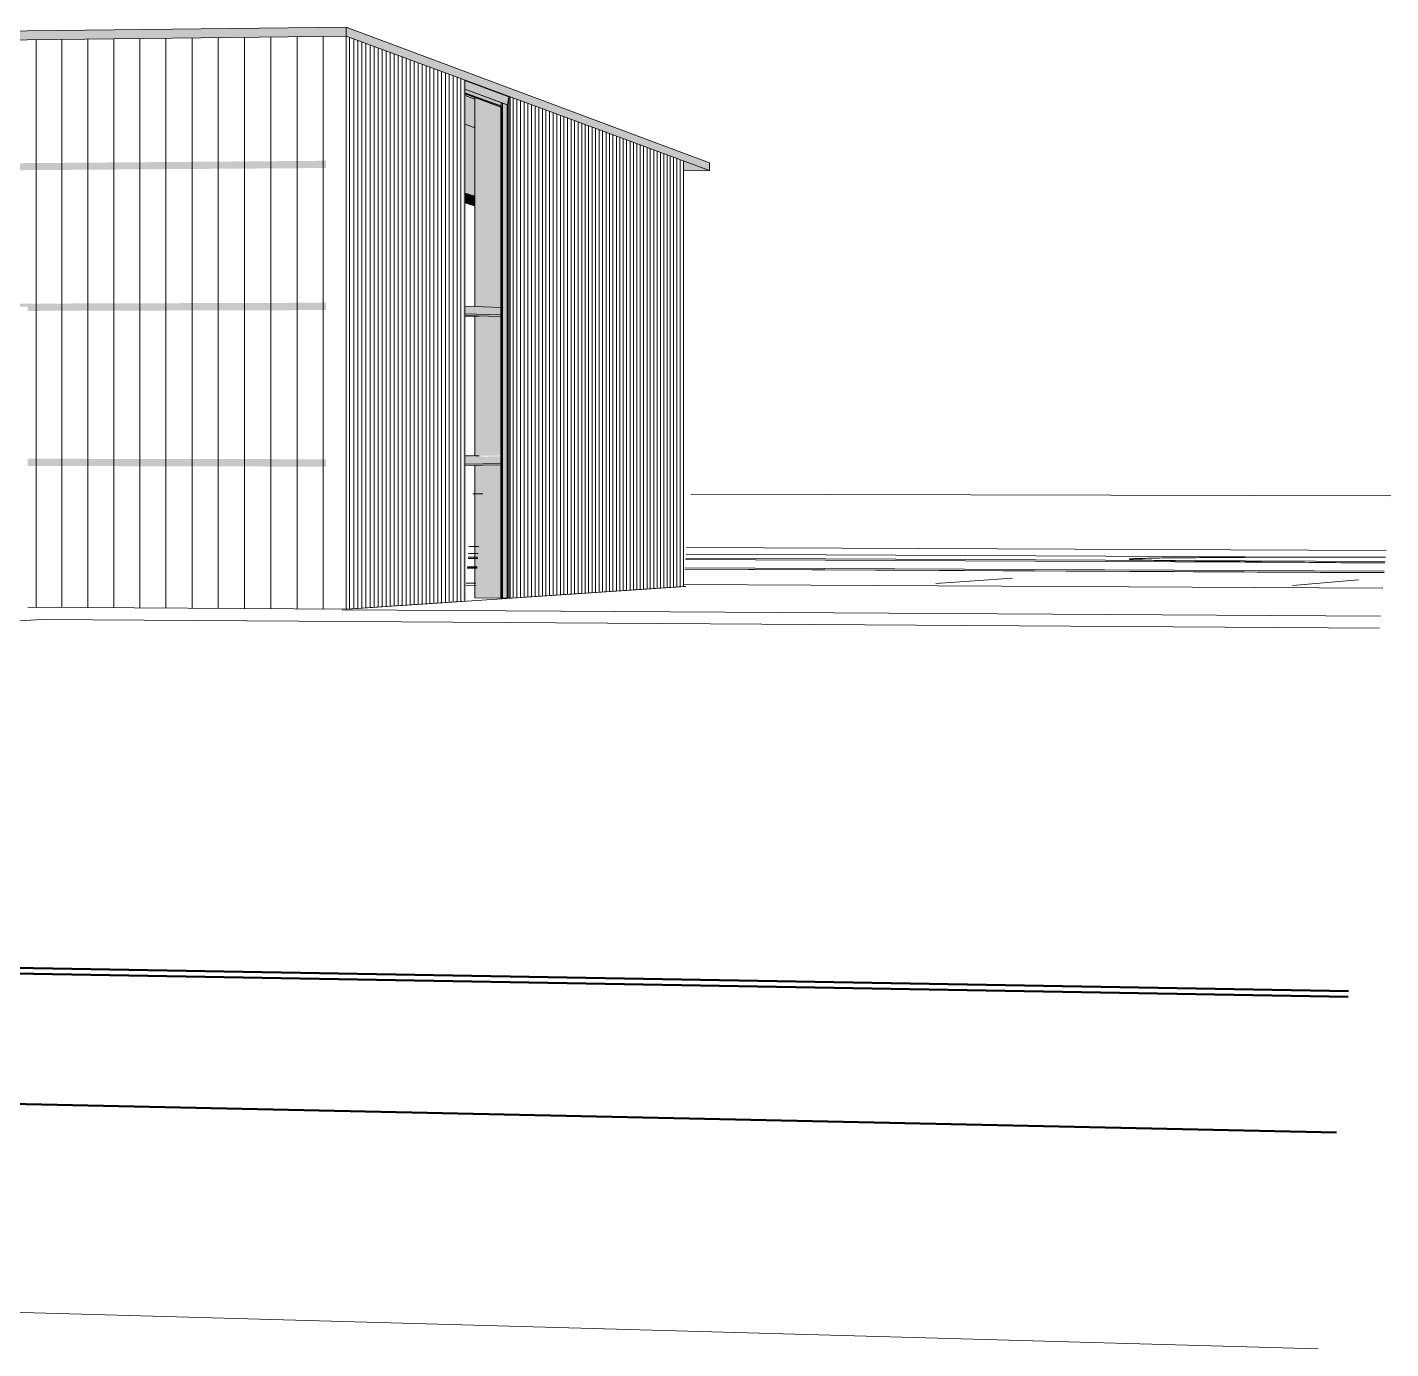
# Model space of a CAD drawing. Header units: inches. Extents: x 31155.6 to 31160.43, y 58.98 to 66.18.
# Drawn here: x 31160.3283 to 31160.432, y 65.9282 to 66.0287 of the extents above; entities that cross this region are included whole.
import ezdxf

# ---------------------------------------------------------------- set-up
doc = ezdxf.new("R2010")
doc.units = ezdxf.units.IN
doc.header["$MEASUREMENT"] = 0
for name, pattern in [('Center 1_4_', [0.53125, 0.25, -0.09375, 0.09375, -0.09375]), ('Hidden', [0.28125, 0.1875, -0.09375]), ('Hidden 1_8_', [0.1875, 0.125, -0.0625])]:
    doc.linetypes.add(name, pattern=pattern)
for name, color, linetype, lineweight in [('A-CLNG', 13, 'Continuous', 13), ('A-DETL-HDLN', 90, 'Hidden 1_8_', 9), ('A-GLAZ-CWMG', 51, 'Continuous', 9), ('A-PROP-SBCK', 71, 'Hidden', 50), ('A-ROOF', 132, 'Continuous', 13), ('A-WALL-PATT', 111, 'Continuous', 13), ('BMP', 80, 'Continuous', 9), ('C-BLDG-PADS', 91, 'Continuous', 9), ('C-TOPO', 7, 'Continuous', 9), ('Conc', 7, 'Continuous', 9), ('EOP-EX', 125, 'Continuous', 9), ('EOP-PR', 4, 'Continuous', 9), ('L-SITE-WALL', 31, 'Continuous', 13), ('PAINT', 190, 'Continuous', 9), ('PROP', 3, 'Center 1_4_', 9), ('S-BEAM', 12, 'Continuous', 9)]:
    doc.layers.add(name, color=color, linetype=linetype, lineweight=lineweight)

# ---------------------------------------------------------------- blocks, each defined once
blk = doc.blocks.new('FP_85-Looking South West')
at = {"layer": 'A-WALL-PATT', "lineweight": 9}
for p, q in [((-31659.84849, 65.9853), (-31659.84849, 66.02334)), ((-31659.84821, 65.98531), (-31659.84821, 66.02323)), ((-31659.84793, 65.98533), (-31659.84793, 66.02313)), ((-31659.84765, 65.98535), (-31659.84765, 66.02303)), ((-31659.84737, 65.98537), (-31659.84737, 66.02292)), ((-31659.84709, 65.98539), (-31659.84709, 66.02282)), ((-31659.84681, 65.98541), (-31659.84681, 66.02272)), ((-31659.84654, 65.98543), (-31659.84654, 66.02262)), ((-31659.84626, 65.98544), (-31659.84626, 66.02251)), ((-31659.84599, 65.98546), (-31659.84599, 66.02241)), ((-31659.84571, 65.98548), (-31659.84571, 66.02231)), ((-31659.84544, 65.9855), (-31659.84544, 66.02221)), ((-31659.84517, 65.98552), (-31659.84517, 66.02211)), ((-31659.84489, 65.98554), (-31659.84489, 66.02201)), ((-31659.84462, 65.98555), (-31659.84462, 66.02191)), ((-31659.84435, 65.98557), (-31659.84435, 66.02181)), ((-31659.84408, 65.98559), (-31659.84408, 66.02171)), ((-31659.84381, 65.98561), (-31659.84381, 66.02161)), ((-31659.84354, 65.98563), (-31659.84354, 66.02151)), ((-31659.84327, 65.98564), (-31659.84327, 66.02141)), ((-31659.84301, 65.98566), (-31659.84301, 66.02131)), ((-31659.84274, 65.98568), (-31659.84274, 66.02121)), ((-31659.84247, 65.9857), (-31659.84247, 66.02111)), ((-31659.84221, 65.98571), (-31659.84221, 66.02101)), ((-31659.84194, 65.98573), (-31659.84194, 66.02092)), ((-31659.84168, 65.98575), (-31659.84168, 66.02082)), ((-31659.84142, 65.98577), (-31659.84142, 66.02072)), ((-31659.84115, 65.98579), (-31659.84115, 66.02062)), ((-31659.84089, 65.9858), (-31659.84089, 66.02053)), ((-31659.84063, 65.98582), (-31659.84063, 66.02043)), ((-31659.84037, 65.98584), (-31659.84037, 66.02033)), ((-31659.84011, 65.98586), (-31659.84011, 66.02024)), ((-31659.83985, 65.98587), (-31659.83985, 66.02014)), ((-31659.83959, 65.98589), (-31659.83959, 66.02004)), ((-31659.83933, 65.98591), (-31659.83933, 66.01995)), ((-31659.83907, 65.98592), (-31659.83907, 66.01985)), ((-31659.83881, 65.98594), (-31659.83881, 66.01976)), ((-31659.83856, 65.98596), (-31659.83856, 66.01966)), ((-31659.8383, 65.98598), (-31659.8383, 66.01957)), ((-31659.83805, 65.98599), (-31659.83805, 66.01947)), ((-31659.83779, 65.98601), (-31659.83779, 66.01938)), ((-31659.83754, 65.98603), (-31659.83754, 66.01928)), ((-31659.83728, 65.98604), (-31659.83728, 66.01919)), ((-31659.83703, 65.98606), (-31659.83703, 66.0191)), ((-31659.83678, 65.98608), (-31659.83678, 66.019)), ((-31659.83653, 65.98609), (-31659.83653, 66.01891)), ((-31659.83628, 65.98611), (-31659.83628, 66.01882)), ((-31659.83603, 65.98613), (-31659.83603, 66.01873)), ((-31659.83578, 65.98614), (-31659.83578, 66.01863)), ((-31659.83553, 66.01854), (-31659.83553, 66.01854))]:
    blk.add_line(p, q, dxfattribs=at)
blk = doc.blocks.new('FP_86-Looking South West')
at = {"layer": 'A-WALL-PATT', "lineweight": 9}
for p, q in [((-31659.91204, 66.00755), (-31659.91204, 66.02747)), ((-31659.91011, 66.00756), (-31659.91011, 66.02749)), ((-31659.90818, 66.00756), (-31659.90818, 66.02751)), ((-31659.90625, 66.00757), (-31659.90625, 66.02753)), ((-31659.90431, 66.00758), (-31659.90431, 66.02755)), ((-31659.90237, 66.00758), (-31659.90237, 66.02757)), ((-31659.90043, 66.00759), (-31659.90043, 66.0276)), ((-31659.89848, 66.00759), (-31659.89848, 66.02762)), ((-31659.89653, 66.0076), (-31659.89653, 66.02764)), ((-31659.89458, 66.00761), (-31659.89458, 66.02766)), ((-31659.89263, 66.00761), (-31659.89263, 66.02768)), ((-31659.89067, 66.00761), (-31659.89067, 66.02771)), ((-31659.88871, 66.00755), (-31659.88871, 66.02773)), ((-31659.88674, 66.00749), (-31659.88674, 66.02775)), ((-31659.88477, 65.9846), (-31659.88477, 66.02777)), ((-31659.8828, 65.98458), (-31659.8828, 66.02779)), ((-31659.88083, 65.98457), (-31659.88083, 66.02782)), ((-31659.87885, 65.98456), (-31659.87885, 66.02784)), ((-31659.87687, 65.98455), (-31659.87687, 66.02786)), ((-31659.87489, 65.98453), (-31659.87489, 66.02788)), ((-31659.8729, 65.98452), (-31659.8729, 66.02791)), ((-31659.87091, 65.98451), (-31659.87091, 66.02793)), ((-31659.86892, 65.9845), (-31659.86892, 66.02795)), ((-31659.86692, 65.98448), (-31659.86692, 66.02797)), ((-31659.86492, 65.98447), (-31659.86492, 66.028)), ((-31659.91589, 66.00754), (-31659.91589, 66.02742)), ((-31659.91397, 66.00755), (-31659.91397, 66.02744)), ((-31659.91781, 66.00753), (-31659.91781, 66.01796))]:
    blk.add_line(p, q, dxfattribs=at)
blk = doc.blocks.new('FP_90-Looking South West')
at = {"layer": 'A-WALL-PATT', "lineweight": 9}
for p, q in [((-31659.86093, 65.98447), (-31659.86093, 66.02794)), ((-31659.86061, 65.98449), (-31659.86061, 66.02783)), ((-31659.8603, 65.98451), (-31659.8603, 66.02771)), ((-31659.85999, 65.98453), (-31659.85999, 66.0276)), ((-31659.85968, 65.98455), (-31659.85968, 66.02748)), ((-31659.85937, 65.98457), (-31659.85937, 66.02737)), ((-31659.85906, 65.98459), (-31659.85906, 66.02725)), ((-31659.85875, 65.98461), (-31659.85875, 66.02714)), ((-31659.85844, 65.98463), (-31659.85844, 66.02702)), ((-31659.85814, 65.98465), (-31659.85814, 66.02691)), ((-31659.85783, 65.98467), (-31659.85783, 66.0268)), ((-31659.85753, 65.98469), (-31659.85753, 66.02668)), ((-31659.85722, 65.98471), (-31659.85722, 66.02657)), ((-31659.85692, 65.98473), (-31659.85692, 66.02646)), ((-31659.85662, 65.98475), (-31659.85662, 66.02635)), ((-31659.85631, 65.98477), (-31659.85631, 66.02624)), ((-31659.85601, 65.98479), (-31659.85601, 66.02612)), ((-31659.85571, 65.98481), (-31659.85571, 66.02601)), ((-31659.85541, 65.98483), (-31659.85541, 66.0259)), ((-31659.85511, 65.98485), (-31659.85511, 66.02579)), ((-31659.85482, 65.98487), (-31659.85482, 66.02568)), ((-31659.85452, 65.98489), (-31659.85452, 66.02557)), ((-31659.85422, 65.98491), (-31659.85422, 66.02546)), ((-31659.85393, 65.98493), (-31659.85393, 66.02535)), ((-31659.85363, 65.98495), (-31659.85363, 66.02524)), ((-31659.85334, 65.98497), (-31659.85334, 66.02513)), ((-31659.85305, 65.98499), (-31659.85305, 66.02503)), ((-31659.85275, 65.98501), (-31659.85275, 66.02492)), ((-31659.85246, 65.98503), (-31659.85246, 66.02481)), ((-31659.85217, 66.0247), (-31659.85217, 66.0247))]:
    blk.add_line(p, q, dxfattribs=at)
blk = doc.blocks.new('FP_91-Looking South West')
at = {"layer": 'A-WALL-PATT', "lineweight": 9}
blk.add_line((-31659.86292, 65.98446), (-31659.86292, 66.02802), dxfattribs=at)

msp = doc.modelspace()

# ---------------------------------------------------------------- hatches: boundary and pattern name
at = {"layer": 'A-CLNG'}
msp.add_hatch(color=256, dxfattribs=at).paths.add_polyline_path([(31160.36233, 66.02107), (31160.36233, 66.02325), (31160.36158, 66.02352), (31160.36158, 66.02134)], flags=0)
h = msp.add_hatch(color=256, dxfattribs=at)
h.paths.add_polyline_path([(31160.28601, 66.01576), (31160.2861, 66.01576), (31160.28608, 66.01788), (31160.28599, 66.01788), (31160.28601, 66.01616)], flags=0)
h.paths.add_polyline_path([(31160.36234, 66.02053), (31160.36233, 66.02107), (31160.36158, 66.02134), (31160.36159, 66.02078)], flags=0)
at = {"layer": 'A-GLAZ-CWMG'}
for points in [[(31160.36146, 65.98505), (31160.36156, 65.98506), (31160.36156, 66.02402), (31160.36146, 66.0247), (31160.36146, 65.98599)], [(31160.36482, 66.02282), (31160.36492, 66.02342), (31160.36146, 66.0247), (31160.36156, 66.02402)], [(31160.3643, 66.02267), (31160.36436, 66.02298), (31160.36157, 66.02401), (31160.36157, 66.02367), (31160.36388, 66.02282)], [(31160.36437, 66.02265), (31160.36438, 66.02271), (31160.36157, 66.02374), (31160.36157, 66.02368), (31160.36391, 66.02282)], [(31160.36429, 66.02265), (31160.36429, 66.02268), (31160.36157, 66.02365)], [(31160.3649, 65.98528), (31160.3649, 66.02332), (31160.36479, 66.02282), (31160.36443, 66.02296), (31160.36443, 65.98528)], [(31160.36482, 65.98527), (31160.36492, 65.98528), (31160.36492, 66.02342), (31160.36482, 66.02282), (31160.36482, 65.98602)], [(31160.3643, 65.98528), (31160.36443, 65.98528), (31160.36443, 66.02296), (31160.36436, 66.02298), (31160.3643, 66.02267), (31160.3643, 65.98528)], [(31160.36479, 66.02282), (31160.36479, 66.02283), (31160.36438, 66.02297)], [(31160.36437, 65.98528), (31160.36438, 65.98528), (31160.36437, 65.98602)]]:
    msp.add_hatch(color=256, dxfattribs=at).paths.add_polyline_path(points, flags=0)
h = msp.add_hatch(color=256, dxfattribs=at)
h.paths.add_polyline_path([(31160.36437, 65.98528), (31160.36437, 65.99554), (31160.36429, 65.99554), (31160.36429, 65.98528)], flags=0)
h.paths.add_polyline_path([(31160.36429, 65.9961), (31160.36437, 65.99611), (31160.36437, 66.00683), (31160.36429, 66.00683), (31160.36429, 65.99611)], flags=0)
h.paths.add_polyline_path([(31160.36429, 66.00737), (31160.36437, 66.00737), (31160.36437, 66.02265), (31160.36429, 66.02265), (31160.36429, 66.00776)], flags=0)
at = {"layer": 'A-ROOF'}
for points in [[(31160.29721, 66.02742), (31160.35253, 66.02804), (31160.35253, 66.02872), (31160.29721, 66.02808)], [(31160.38017, 66.01781), (31160.38017, 66.01841), (31160.35253, 66.02872), (31160.35253, 66.02804), (31160.3788, 66.01832)]]:
    msp.add_hatch(color=256, dxfattribs=at).paths.add_polyline_path(points, flags=0)
h = msp.add_hatch(color=256, dxfattribs=at)
h.paths.add_polyline_path([(31160.37821, 66.0178), (31160.38017, 66.01781), (31160.3782, 66.01854), (31160.3782, 66.01803)], flags=0)
h.paths.add_polyline_path([(31160.36233, 66.02325), (31160.36233, 66.02337), (31160.36158, 66.02365), (31160.36158, 66.02352), (31160.36166, 66.02349)], flags=0)
h.paths.add_polyline_path([(31160.36492, 66.02342), (31160.36493, 66.02345), (31160.36155, 66.02468), (31160.36156, 66.02466), (31160.36492, 66.02342)], flags=0)
at = {"layer": 'L-SITE-WALL'}
h = msp.add_hatch(color=256, dxfattribs=at)
h.paths.add_polyline_path([(31160.36501, 65.98528), (31160.36501, 66.02342), (31160.36492, 66.02342), (31160.36479, 66.02282), (31160.36443, 66.02296), (31160.36443, 65.98528)], flags=0)
h.paths.add_polyline_path([(31160.36429, 65.98529), (31160.36428, 65.99543), (31160.36233, 65.99539), (31160.36233, 65.9853)], flags=0)
h.paths.add_polyline_path([(31160.36233, 65.99611), (31160.36262, 65.99611), (31160.36429, 65.99614), (31160.36428, 66.00672), (31160.36261, 66.00677), (31160.36264, 66.00671), (31160.36233, 66.00672), (31160.36233, 65.99611)], flags=0)
h.paths.add_polyline_path([(31160.36429, 66.0074), (31160.36429, 66.02265), (31160.36233, 66.02337), (31160.36233, 66.00746), (31160.36277, 66.00745)], flags=0)
at = {"layer": 'S-BEAM'}
for points in [[(31160.36234, 66.01587), (31160.36234, 66.02053), (31160.36159, 66.02078), (31160.36159, 66.0161)], [(31160.2956, 66.01761), (31160.35101, 66.01801), (31160.35101, 66.01856), (31160.2956, 66.01812), (31160.2956, 66.0181)], [(31160.36233, 66.01556), (31160.36233, 66.01587), (31160.36158, 66.0161), (31160.36158, 66.0158)], [(31160.36234, 66.01511), (31160.36233, 66.01556), (31160.36158, 66.0158), (31160.36159, 66.01535)], [(31160.32832, 66.00714), (31160.35101, 66.0072), (31160.35101, 66.00776), (31160.2956, 66.00759), (31160.2956, 66.00753), (31160.32273, 66.00762), (31160.32832, 66.00745)], [(31160.3643, 66.00736), (31160.3643, 66.0074), (31160.36157, 66.00747), (31160.36157, 66.00745)], [(31160.36441, 66.00682), (31160.36441, 66.00735), (31160.36157, 66.00745), (31160.36157, 66.00691)], [(31160.36428, 66.00672), (31160.36429, 66.00672), (31160.36429, 66.00683), (31160.36157, 66.00691), (31160.36157, 66.0068), (31160.36415, 66.00672)], [(31160.36266, 66.00673), (31160.36261, 66.00677), (31160.36158, 66.0068), (31160.36158, 66.00676)], [(31160.36264, 66.00671), (31160.36266, 66.00673), (31160.36158, 66.00674)], [(31160.35101, 65.99529), (31160.35101, 65.99585), (31160.32832, 65.99589), (31160.32832, 65.99534), (31160.35018, 65.99529)], [(31160.36157, 65.99602), (31160.3643, 65.9961), (31160.3643, 65.99611), (31160.36157, 65.99604)], [(31160.36157, 65.99548), (31160.36441, 65.99554), (31160.36441, 65.99607), (31160.36157, 65.99602)], [(31160.36157, 65.99538), (31160.36429, 65.99544), (31160.36429, 65.99554), (31160.36157, 65.99548)]]:
    msp.add_hatch(color=256, dxfattribs=at).paths.add_polyline_path(points, flags=0)

# ---------------------------------------------------------------- linework, layer by layer
at = {"layer": 'A-CLNG'}
for p, q in [((31160.36158, 66.02352), (31160.36233, 66.02325)), ((31160.36233, 66.02107), (31160.36158, 66.02134))]:
    msp.add_line(p, q, dxfattribs=at)
at = {"layer": 'A-DETL-HDLN', "linetype": 'Continuous'}
for p, q in [((31160.36181, 65.9884), (31160.36256, 65.98839)), ((31160.36181, 65.9883), (31160.36255, 65.9883)), ((31160.37835, 65.98822), (31160.43155, 65.98797)), ((31160.37836, 65.98832), (31160.43156, 65.98807))]:
    msp.add_line(p, q, dxfattribs=at)
msp.add_polyline3d([(31160.43157, 65.9884, 0), (31160.43116, 65.9884, 0), (31160.43075, 65.9884, 0), (31160.43034, 65.9884, 0), (31160.42993, 65.9884, 0), (31160.42953, 65.9884, 0), (31160.42913, 65.9884, 0), (31160.42873, 65.9884, 0), (31160.42834, 65.9884, 0), (31160.42794, 65.9884, 0), (31160.42755, 65.9884, 0), (31160.42717, 65.9884, 0), (31160.42678, 65.9884, 0), (31160.4264, 65.9884, 0), (31160.42603, 65.9884, 0), (31160.42566, 65.9884, 0), (31160.42529, 65.9884, 0), (31160.42492, 65.98839, 0), (31160.42456, 65.98839, 0), (31160.4242, 65.98839, 0), (31160.42384, 65.98839, 0), (31160.42349, 65.98839, 0), (31160.42315, 65.98839, 0), (31160.4228, 65.98839, 0), (31160.42246, 65.98839, 0), (31160.42213, 65.98839, 0), (31160.4218, 65.98839, 0), (31160.42147, 65.98839, 0), (31160.42115, 65.98839, 0), (31160.42084, 65.98838, 0), (31160.42052, 65.98838, 0), (31160.42022, 65.98838, 0), (31160.41991, 65.98838, 0), (31160.41961, 65.98838, 0), (31160.41932, 65.98838, 0), (31160.41903, 65.98838, 0), (31160.41875, 65.98837, 0), (31160.41847, 65.98837, 0), (31160.4182, 65.98837, 0), (31160.41793, 65.98837, 0), (31160.41767, 65.98837, 0), (31160.41741, 65.98837, 0), (31160.41716, 65.98836, 0), (31160.41691, 65.98836, 0), (31160.41667, 65.98836, 0), (31160.41644, 65.98836, 0), (31160.41621, 65.98835, 0), (31160.41598, 65.98835, 0), (31160.41577, 65.98835, 0), (31160.41555, 65.98835, 0), (31160.41535, 65.98835, 0), (31160.41515, 65.98834, 0), (31160.41495, 65.98834, 0), (31160.41476, 65.98834, 0), (31160.41458, 65.98834, 0), (31160.4144, 65.98833, 0), (31160.41423, 65.98833, 0), (31160.41407, 65.98833, 0), (31160.41391, 65.98833, 0), (31160.41376, 65.98832, 0), (31160.41362, 65.98832, 0), (31160.41348, 65.98832, 0), (31160.41334, 65.98831, 0), (31160.41322, 65.98831, 0), (31160.4131, 65.98831, 0), (31160.41299, 65.98831, 0), (31160.41288, 65.9883, 0), (31160.41278, 65.9883, 0), (31160.41268, 65.9883, 0), (31160.4126, 65.98829, 0), (31160.41252, 65.98829, 0), (31160.41244, 65.98829, 0), (31160.41238, 65.98828, 0), (31160.41232, 65.98828, 0), (31160.41226, 65.98828, 0), (31160.41222, 65.98827, 0), (31160.41218, 65.98827, 0), (31160.41214, 65.98827, 0), (31160.41212, 65.98826, 0), (31160.4121, 65.98826, 0), (31160.41208, 65.98826, 0), (31160.41208, 65.98825, 0), (31160.41208, 65.98825, 0), (31160.41209, 65.98825, 0), (31160.4121, 65.98824, 0), (31160.41212, 65.98824, 0), (31160.41215, 65.98823, 0), (31160.41218, 65.98823, 0), (31160.41222, 65.98823, 0), (31160.41227, 65.98822, 0), (31160.41233, 65.98822, 0), (31160.41239, 65.98822, 0), (31160.41246, 65.98821, 0), (31160.41254, 65.98821, 0), (31160.41262, 65.9882, 0), (31160.41271, 65.9882, 0), (31160.4128, 65.9882, 0), (31160.41291, 65.98819, 0), (31160.41302, 65.98819, 0), (31160.41313, 65.98819, 0), (31160.41325, 65.98818, 0), (31160.41338, 65.98818, 0), (31160.41352, 65.98817, 0), (31160.41366, 65.98817, 0), (31160.41381, 65.98817, 0), (31160.41397, 65.98816, 0), (31160.41413, 65.98816, 0), (31160.4143, 65.98815, 0), (31160.41448, 65.98815, 0), (31160.41466, 65.98815, 0), (31160.41485, 65.98814, 0), (31160.41504, 65.98814, 0), (31160.41524, 65.98813, 0), (31160.41545, 65.98813, 0), (31160.41566, 65.98813, 0), (31160.41588, 65.98812, 0), (31160.41611, 65.98812, 0), (31160.41634, 65.98811, 0), (31160.41658, 65.98811, 0), (31160.41682, 65.98811, 0), (31160.41707, 65.9881, 0), (31160.41732, 65.9881, 0), (31160.41759, 65.98809, 0), (31160.41785, 65.98809, 0), (31160.41813, 65.98809, 0), (31160.4184, 65.98808, 0), (31160.41869, 65.98808, 0), (31160.41898, 65.98807, 0), (31160.41927, 65.98807, 0), (31160.41957, 65.98807, 0), (31160.41988, 65.98806, 0), (31160.42019, 65.98806, 0), (31160.4205, 65.98806, 0), (31160.42083, 65.98805, 0), (31160.42115, 65.98805, 0), (31160.42148, 65.98804, 0), (31160.42182, 65.98804, 0), (31160.42216, 65.98804, 0), (31160.4225, 65.98803, 0), (31160.42285, 65.98803, 0), (31160.42321, 65.98803, 0), (31160.42357, 65.98802, 0), (31160.42393, 65.98802, 0), (31160.4243, 65.98802, 0), (31160.42467, 65.98801, 0), (31160.42504, 65.98801, 0), (31160.42542, 65.98801, 0), (31160.42581, 65.988, 0), (31160.42619, 65.988, 0), (31160.42658, 65.988, 0), (31160.42698, 65.98799, 0), (31160.42738, 65.98799, 0), (31160.42778, 65.98799, 0), (31160.42818, 65.98798, 0), (31160.42859, 65.98798, 0), (31160.429, 65.98798, 0), (31160.42942, 65.98797, 0), (31160.42984, 65.98797, 0), (31160.43026, 65.98797, 0), (31160.43068, 65.98796, 0), (31160.4311, 65.98796, 0), (31160.43153, 65.98796, 0)], dxfattribs=at)
at = {"layer": 'A-GLAZ-CWMG'}
for p, q in [((31160.36492, 66.02342), (31160.36155, 66.02467)), ((31160.36156, 66.02402), (31160.36156, 65.98506)), ((31160.36482, 66.02282), (31160.36156, 66.02402)), ((31160.36479, 66.02282), (31160.36156, 66.02401)), ((31160.36438, 66.02271), (31160.36157, 66.02374)), ((31160.36437, 66.02265), (31160.36157, 66.02368)), ((31160.36429, 66.02265), (31160.36157, 66.02365)), ((31160.36492, 66.02342), (31160.36482, 66.02282)), ((31160.36482, 66.02282), (31160.36492, 66.02342)), ((31160.36492, 65.98528), (31160.36492, 66.02342)), ((31160.36437, 66.02265), (31160.36429, 66.02265)), ((31160.36429, 66.00737), (31160.36429, 66.02265)), ((31160.36429, 66.02265), (31160.36437, 66.02265)), ((31160.36436, 66.02298), (31160.36431, 66.02273)), ((31160.36431, 66.02273), (31160.36436, 66.02298)), ((31160.36438, 66.02271), (31160.36437, 66.02265)), ((31160.36437, 66.02265), (31160.36438, 66.02271)), ((31160.36437, 65.98528), (31160.36437, 66.02265)), ((31160.36438, 65.98528), (31160.36438, 66.02271)), ((31160.36443, 65.99611), (31160.36443, 66.02296)), ((31160.36482, 66.02282), (31160.36479, 66.02282)), ((31160.36479, 65.98528), (31160.36479, 66.02282)), ((31160.36479, 66.02282), (31160.36482, 66.02282)), ((31160.36482, 65.98527), (31160.36482, 66.02282)), ((31160.36429, 65.99611), (31160.36429, 66.00736)), ((31160.36429, 65.98528), (31160.36429, 65.9961)), ((31160.36443, 65.98528), (31160.36443, 65.9961)), ((31160.36437, 65.98528), (31160.36429, 65.98528)), ((31160.36438, 65.98528), (31160.36437, 65.98528)), ((31160.36443, 65.98528), (31160.36438, 65.98528)), ((31160.36479, 65.98528), (31160.36443, 65.98528)), ((31160.36482, 65.98527), (31160.36479, 65.98528)), ((31160.36492, 65.98528), (31160.36482, 65.98527))]:
    msp.add_line(p, q, dxfattribs=at)
at = {"layer": 'A-PROP-SBCK', "linetype": 'Continuous'}
for p, q in [((31160.42874, 65.95495), (31159.31013, 65.97454)), ((31160.42786, 65.94463), (31159.31063, 65.96869)), ((31160.42878, 65.95539), (31159.90689, 65.96444))]:
    msp.add_line(p, q, dxfattribs=at)
at = {"layer": 'A-ROOF'}
for p, q in [((31160.29721, 66.02808), (31160.35253, 66.02872)), ((31160.35253, 66.02872), (31160.38017, 66.01841)), ((31160.35253, 66.02872), (31160.35253, 66.02804)), ((31160.35253, 66.02804), (31160.29721, 66.02742)), ((31160.38017, 66.01781), (31160.35253, 66.02804)), ((31160.38017, 66.01841), (31160.38017, 66.01781)), ((31160.37821, 66.0178), (31160.38017, 66.01781))]:
    msp.add_line(p, q, dxfattribs=at)
at = {"layer": 'BMP'}
for p, q in [((31160.3625, 65.98758), (31160.36175, 65.98759)), ((31160.36251, 65.98767), (31160.36176, 65.98767)), ((31160.43149, 65.98724), (31160.3783, 65.9875)), ((31160.4315, 65.98733), (31160.37831, 65.98759))]:
    msp.add_line(p, q, dxfattribs=at)
at = {"layer": 'C-BLDG-PADS'}
for p, q in [((31160.35264, 65.98445), (31160.37836, 65.98616)), ((31160.3624, 65.98625), (31160.36165, 65.98626)), ((31160.37836, 65.98616), (31160.3782, 65.98616)), ((31160.32832, 65.9846), (31160.35264, 65.98445))]:
    msp.add_line(p, q, dxfattribs=at)
at = {"layer": 'C-TOPO'}
for p, q in [((31160.36292, 65.99323), (31160.36217, 65.99323)), ((31160.43199, 65.99306), (31160.37874, 65.99319)), ((31160.36165, 65.98626), (31160.3624, 65.98625)), ((31160.3624, 65.98625), (31160.36165, 65.98626)), ((31160.3782, 65.98616), (31160.37836, 65.98616)), ((31160.37836, 65.98616), (31160.3782, 65.98616)), ((31160.35264, 65.98445), (31160.32832, 65.9846)), ((31160.32832, 65.9846), (31160.35264, 65.98445))]:
    msp.add_line(p, q, dxfattribs=at)
at = {"layer": 'Conc'}
for p, q in [((31160.36241, 65.98642), (31160.36167, 65.98642)), ((31160.43139, 65.98604), (31160.37821, 65.98633))]:
    msp.add_line(p, q, dxfattribs=at)
at = {"layer": 'EOP-EX'}
for p, q in [((31160.36187, 65.98921), (31160.36262, 65.98921)), ((31160.37843, 65.98914), (31160.43163, 65.98891)), ((31160.36184, 65.98869), (31160.36258, 65.98869)), ((31160.37839, 65.98862), (31160.43159, 65.98838))]:
    msp.add_line(p, q, dxfattribs=at)
at = {"layer": 'EOP-PR'}
for p, q in [((31160.3625, 65.98757), (31160.36175, 65.98757)), ((31160.43149, 65.98722), (31160.3783, 65.98749)), ((31160.35223, 65.9844), (31160.43121, 65.98391)), ((31160.32934, 65.98367), (31160.32264, 65.98325)), ((31160.43113, 65.983), (31160.32934, 65.98367))]:
    msp.add_line(p, q, dxfattribs=at)
at = {"layer": 'L-SITE-WALL'}
for p, q in [((31160.35254, 66.02804), (31160.35254, 65.98445)), ((31160.36155, 65.98505), (31160.36155, 66.0247)), ((31160.36233, 66.00746), (31160.36233, 66.02337)), ((31160.36501, 66.02342), (31160.36492, 66.02342)), ((31160.36501, 66.02342), (31160.36501, 65.98528)), ((31160.3782, 65.98616), (31160.3782, 66.01854)), ((31160.36233, 65.99611), (31160.36233, 66.00672)), ((31160.36233, 65.9853), (31160.36233, 65.99539)), ((31160.36501, 65.98528), (31160.3782, 65.98616)), ((31160.35254, 65.98445), (31160.36155, 65.98505)), ((31160.36429, 65.98529), (31160.36233, 65.9853)), ((31160.36501, 65.98528), (31160.3649, 65.98528))]:
    msp.add_line(p, q, dxfattribs=at)
at = {"layer": 'PAINT'}
for p, q in [((31160.40321, 65.98681), (31160.39739, 65.98639)), ((31160.42954, 65.98667), (31160.42451, 65.98624))]:
    msp.add_line(p, q, dxfattribs=at)
at = {"layer": 'PROP', "linetype": 'Continuous'}
for p, q in [((31160.36181, 65.9883), (31160.36255, 65.98829)), ((31160.37835, 65.98822), (31160.43155, 65.98797)), ((31160.42646, 65.92818), (31159.31142, 65.95934))]:
    msp.add_line(p, q, dxfattribs=at)
at = {"layer": 'S-BEAM'}
for p, q in [((31160.36158, 66.0161), (31160.36233, 66.01587)), ((31160.36233, 66.01556), (31160.36158, 66.0158)), ((31160.36234, 66.01511), (31160.36159, 66.01535)), ((31160.36157, 66.00749), (31160.36435, 66.00739)), ((31160.36157, 66.00691), (31160.3643, 66.00683)), ((31160.36157, 66.0068), (31160.36428, 66.00672)), ((31160.36158, 66.00676), (31160.36266, 66.00673)), ((31160.36158, 66.00674), (31160.36264, 66.00671)), ((31160.36438, 66.00739), (31160.36447, 66.00739)), ((31160.36157, 65.99548), (31160.3643, 65.99554)), ((31160.36157, 65.99538), (31160.36428, 65.99543)), ((31160.36158, 65.9961), (31160.36265, 65.99612))]:
    msp.add_line(p, q, dxfattribs=at)

# ---------------------------------------------------------------- block references
at = {"layer": 'L-SITE-WALL', "lineweight": 9}
for name in ['FP_86-Looking South West', 'FP_91-Looking South West', 'FP_90-Looking South West', 'FP_85-Looking South West']:
    msp.add_blockref(name, (62820.21372, 0), dxfattribs=at)

doc.saveas('drawing.dxf')
